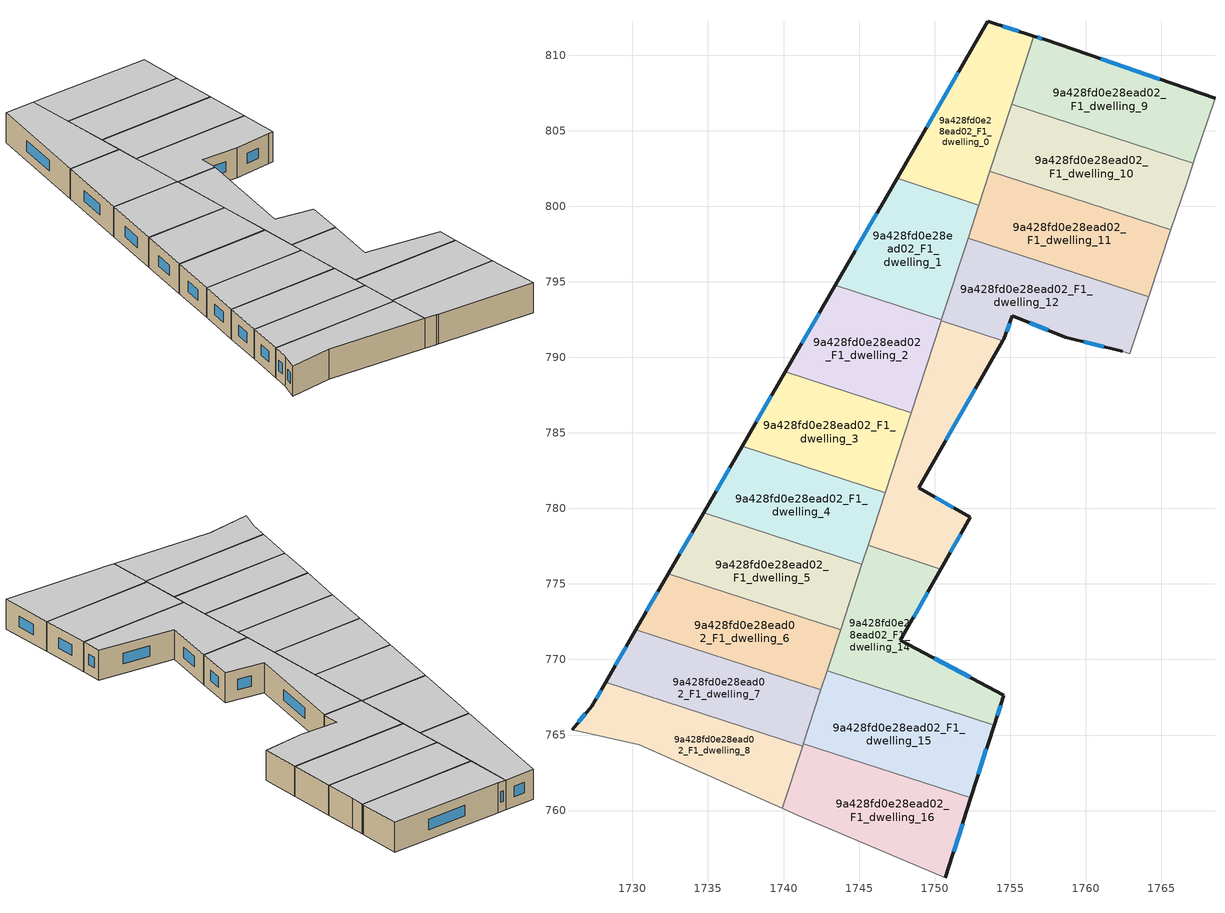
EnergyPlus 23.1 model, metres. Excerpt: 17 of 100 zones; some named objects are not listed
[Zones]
9a428fd0e28ead02_F1_dwelling_0
 floor to 9a428fd0e28ead02_F0_dwelling_0 (EU_floor_Construction): 1756.57,811.26 1752.93,800.08 1747.51,801.84 1753.53,812.25 z3
 wall outside (EU_wall_Construction): 1756.57,811.26 1753.53,812.25 1747.51,801.84 z3:6
 wall to 9a428fd0e28ead02_F1_dwelling_1 (EU_wall_Construction): 1747.51,801.84 1752.93,800.08 z3:6
 wall to 9a428fd0e28ead02_F1_dwelling_9 (EU_wall_Construction): 1755.1,806.76 1756.57,811.26 z3:6
 wall to 9a428fd0e28ead02_F1_dwelling_10 (EU_wall_Construction): 1753.66,802.33 1755.1,806.76 z3:6
 wall to 9a428fd0e28ead02_F1_dwelling_11 (EU_wall_Construction): 1752.93,800.08 1753.66,802.33 z3:6
 window (EU_Window_Construction): 1751.57,808.87 1749.47,805.23 / 1755.58,811.58 1754.52,811.93 z3.98:5.02
 ceiling to 9a428fd0e28ead02_F2_dwelling_0 (EU_floor_Construction): 1752.93,800.08 1756.57,811.26 1753.53,812.25 1747.51,801.84 z6
9a428fd0e28ead02_F1_dwelling_1
 floor to 9a428fd0e28ead02_F0_dwelling_1 (EU_floor_Construction): 1752.93,800.08 1750.45,792.49 1743.43,794.78 1747.51,801.84 z3
 wall outside (EU_wall_Construction): 1747.51,801.84 1743.43,794.78 z3:6
 wall to 9a428fd0e28ead02_F1_dwelling_2 (EU_wall_Construction): 1743.43,794.78 1750.45,792.49 z3:6
 wall to 9a428fd0e28ead02_F1_dwelling_12 (EU_wall_Construction): 1750.45,792.49 1752.21,797.89 z3:6
 wall to 9a428fd0e28ead02_F1_dwelling_11 (EU_wall_Construction): 1752.21,797.89 1752.93,800.08 z3:6
 window (EU_Window_Construction): 1746.18,799.55 1744.76,797.08 z3.98:5.02
 ceiling to 9a428fd0e28ead02_F2_dwelling_1 (EU_floor_Construction): 1750.45,792.49 1752.93,800.08 1747.51,801.84 1743.43,794.78 z6
9a428fd0e28ead02_F1_dwelling_10
 floor to 9a428fd0e28ead02_F0_dwelling_10 (EU_floor_Construction): 1767.12,802.84 1766.68,801.53 1765.65,798.43 1753.66,802.33 1755.1,806.76 z3
 wall to 9a428fd0e28ead02_F1_dwelling_9 (EU_wall_Construction): 1767.12,802.84 1755.1,806.76 z3:6
 wall adiabatic (EU_wall_Construction): 1765.65,798.43 1766.68,801.53 1767.12,802.84 z3:6
 wall to 9a428fd0e28ead02_F1_dwelling_11 (EU_wall_Construction): 1753.66,802.33 1765.65,798.43 z3:6
 ceiling to 9a428fd0e28ead02_F2_dwelling_10 (EU_floor_Construction): 1765.65,798.43 1766.68,801.53 1767.12,802.84 1755.1,806.76 1753.66,802.33 z6
9a428fd0e28ead02_F1_dwelling_11
 floor to 9a428fd0e28ead02_F0_dwelling_11 (EU_floor_Construction): 1765.65,798.43 1764.17,794 1752.21,797.89 1753.66,802.33 z3
 wall adiabatic (EU_wall_Construction): 1764.17,794 1765.65,798.43 z3:6
 wall to 9a428fd0e28ead02_F1_dwelling_12 (EU_wall_Construction): 1752.21,797.89 1764.17,794 z3:6
 ceiling to 9a428fd0e28ead02_F2_dwelling_11 (EU_floor_Construction): 1764.17,794 1765.65,798.43 1753.66,802.33 1752.21,797.89 z6
9a428fd0e28ead02_F1_dwelling_12
 floor to 9a428fd0e28ead02_F0_dwelling_12 (EU_floor_Construction): 1764.17,794 1762.92,790.25 1762.42,790.4 1758.65,791.32 1755.15,792.76 1754.59,791.2 1754.52,791.08 1750.43,792.41 1752.21,797.89 z3
 wall outside (EU_wall_Construction): 1754.52,791.08 1754.59,791.2 1755.15,792.76 1758.65,791.32 1762.42,790.4 z3:6
 wall to 9a428fd0e28ead02_F1_dwelling_13 (EU_wall_Construction): 1750.43,792.41 1754.52,791.08 z3:6
 wall adiabatic (EU_wall_Construction): 1762.42,790.4 1762.92,790.25 1764.17,794 z3:6
 wall to 9a428fd0e28ead02_F1_dwelling_2 (EU_wall_Construction): 1750.45,792.49 1750.43,792.41 z3:6
 window (EU_Window_Construction): 1756.29,792.29 1757.51,791.79 / 1754.77,791.71 1754.97,792.25 / 1759.88,791.02 1761.19,790.7 z3.98:5.02
 ceiling to 9a428fd0e28ead02_F2_dwelling_12 (EU_floor_Construction): 1762.92,790.25 1764.17,794 1752.21,797.89 1750.43,792.41 1754.52,791.08 1754.59,791.2 1755.15,792.76 1758.65,791.32 1762.42,790.4 z6
9a428fd0e28ead02_F1_dwelling_13
 floor to 9a428fd0e28ead02_F0_dwelling_13 (EU_floor_Construction): 1754.52,791.08 1748.94,781.37 1752.35,779.41 1750.42,775.99 1745.59,777.56 1750.43,792.41 z3
 wall outside (EU_wall_Construction): 1750.42,775.99 1752.35,779.41 1748.94,781.37 1754.52,791.08 z3:6
 wall to 9a428fd0e28ead02_F1_dwelling_14 (EU_wall_Construction): 1745.59,777.56 1750.42,775.99 z3:6
 wall to 9a428fd0e28ead02_F1_dwelling_2 (EU_wall_Construction): 1750.43,792.41 1748.45,786.34 z3:6
 wall to 9a428fd0e28ead02_F1_dwelling_3 (EU_wall_Construction): 1748.45,786.34 1746.73,781.04 z3:6
 wall to 9a428fd0e28ead02_F1_dwelling_4 (EU_wall_Construction): 1746.73,781.04 1745.59,777.56 z3:6
 window (EU_Window_Construction): 1750.76,784.53 1752.71,787.92 / 1751.24,780.05 1750.05,780.73 / 1751.04,777.1 1751.72,778.3 z3.98:5.02
 ceiling to 9a428fd0e28ead02_F2_dwelling_13 (EU_floor_Construction): 1752.35,779.41 1748.94,781.37 1754.52,791.08 1750.43,792.41 1745.59,777.56 1750.42,775.99 z6
9a428fd0e28ead02_F1_dwelling_14
 floor to 9a428fd0e28ead02_F0_dwelling_14 (EU_floor_Construction): 1750.42,775.99 1747.74,771.26 1754.57,767.63 1753.94,765.64 1742.89,769.24 1745.59,777.56 z3
 wall outside (EU_wall_Construction): 1753.94,765.64 1754.57,767.63 1747.74,771.26 1750.42,775.99 z3:6
 wall to 9a428fd0e28ead02_F1_dwelling_15 (EU_wall_Construction): 1742.89,769.24 1753.94,765.64 z3:6
 wall to 9a428fd0e28ead02_F1_dwelling_5 (EU_wall_Construction): 1745.18,776.3 1743.78,771.98 z3:6
 wall to 9a428fd0e28ead02_F1_dwelling_4 (EU_wall_Construction): 1745.59,777.56 1745.18,776.3 z3:6
 wall to 9a428fd0e28ead02_F1_dwelling_6 (EU_wall_Construction): 1743.78,771.98 1742.89,769.24 z3:6
 window (EU_Window_Construction): 1748.61,772.8 1749.55,774.45 / 1752.35,768.81 1749.96,770.08 / 1754.14,766.29 1754.36,766.98 z3.98:5.02
 ceiling to 9a428fd0e28ead02_F2_dwelling_14 (EU_floor_Construction): 1753.94,765.64 1754.57,767.63 1747.74,771.26 1750.42,775.99 1745.59,777.56 1742.89,769.24 z6
9a428fd0e28ead02_F1_dwelling_15
 floor to 9a428fd0e28ead02_F0_dwelling_15 (EU_floor_Construction): 1753.94,765.64 1752.4,760.83 1741.32,764.44 1742.89,769.24 z3
 wall outside (EU_wall_Construction): 1752.4,760.83 1753.94,765.64 z3:6
 wall to 9a428fd0e28ead02_F1_dwelling_16 (EU_wall_Construction): 1741.32,764.44 1752.4,760.83 z3:6
 wall to 9a428fd0e28ead02_F1_dwelling_7 (EU_wall_Construction): 1742.48,767.98 1741.32,764.44 z3:6
 wall to 9a428fd0e28ead02_F1_dwelling_6 (EU_wall_Construction): 1742.89,769.24 1742.48,767.98 z3:6
 window (EU_Window_Construction): 1752.9,762.4 1753.44,764.08 z3.98:5.02
 ceiling to 9a428fd0e28ead02_F2_dwelling_15 (EU_floor_Construction): 1752.4,760.83 1753.94,765.64 1742.89,769.24 1741.32,764.44 z6
9a428fd0e28ead02_F1_dwelling_16
 floor to 9a428fd0e28ead02_F0_dwelling_16 (EU_floor_Construction): 1752.4,760.83 1750.71,755.55 1741.25,759.56 1741.02,759.67 1739.93,760.15 1741.32,764.44 z3
 wall outside (EU_wall_Construction): 1750.71,755.55 1752.4,760.83 z3:6
 wall adiabatic (EU_wall_Construction): 1739.93,760.15 1741.02,759.67 1741.25,759.56 1750.71,755.55 z3:6
 wall to 9a428fd0e28ead02_F1_dwelling_8 (EU_wall_Construction): 1741.26,764.25 1739.93,760.15 z3:6
 wall to 9a428fd0e28ead02_F1_dwelling_7 (EU_wall_Construction): 1741.32,764.44 1741.26,764.25 z3:6
 window (EU_Window_Construction): 1751.26,757.27 1751.85,759.11 z3.98:5.02
 ceiling to 9a428fd0e28ead02_F2_dwelling_16 (EU_floor_Construction): 1750.71,755.55 1752.4,760.83 1741.32,764.44 1739.93,760.15 1741.02,759.67 1741.25,759.56 z6
9a428fd0e28ead02_F1_dwelling_2
 floor to 9a428fd0e28ead02_F0_dwelling_2 (EU_floor_Construction): 1750.45,792.49 1748.45,786.34 1740.12,789.06 1743.43,794.78 z3
 wall outside (EU_wall_Construction): 1743.43,794.78 1740.12,789.06 z3:6
 wall to 9a428fd0e28ead02_F1_dwelling_3 (EU_wall_Construction): 1740.12,789.06 1748.45,786.34 z3:6
 window (EU_Window_Construction): 1742.35,792.92 1741.19,790.92 z3.98:5.02
 ceiling to 9a428fd0e28ead02_F2_dwelling_2 (EU_floor_Construction): 1748.45,786.34 1750.45,792.49 1743.43,794.78 1740.12,789.06 z6
9a428fd0e28ead02_F1_dwelling_3
 floor to 9a428fd0e28ead02_F0_dwelling_3 (EU_floor_Construction): 1748.45,786.34 1746.73,781.04 1737.26,784.12 1740.12,789.06 z3
 wall outside (EU_wall_Construction): 1740.12,789.06 1737.26,784.12 z3:6
 wall to 9a428fd0e28ead02_F1_dwelling_4 (EU_wall_Construction): 1737.26,784.12 1746.73,781.04 z3:6
 window (EU_Window_Construction): 1739.19,787.45 1738.19,785.72 z3.98:5.02
 ceiling to 9a428fd0e28ead02_F2_dwelling_3 (EU_floor_Construction): 1746.73,781.04 1748.45,786.34 1740.12,789.06 1737.26,784.12 z6
9a428fd0e28ead02_F1_dwelling_4
 floor to 9a428fd0e28ead02_F0_dwelling_4 (EU_floor_Construction): 1746.73,781.04 1745.18,776.3 1734.71,779.71 1737.26,784.12 z3
 wall outside (EU_wall_Construction): 1737.26,784.12 1734.71,779.71 z3:6
 wall to 9a428fd0e28ead02_F1_dwelling_5 (EU_wall_Construction): 1734.71,779.71 1745.18,776.3 z3:6
 window (EU_Window_Construction): 1736.43,782.68 1735.54,781.14 z3.98:5.02
 ceiling to 9a428fd0e28ead02_F2_dwelling_4 (EU_floor_Construction): 1745.18,776.3 1746.73,781.04 1737.26,784.12 1734.71,779.71 z6
9a428fd0e28ead02_F1_dwelling_5
 floor to 9a428fd0e28ead02_F0_dwelling_5 (EU_floor_Construction): 1745.18,776.3 1743.78,771.98 1732.38,775.69 1734.71,779.71 z3
 wall outside (EU_wall_Construction): 1734.71,779.71 1732.38,775.69 z3:6
 wall to 9a428fd0e28ead02_F1_dwelling_6 (EU_wall_Construction): 1732.38,775.69 1743.78,771.98 z3:6
 window (EU_Window_Construction): 1733.95,778.4 1733.14,777 z3.98:5.02
 ceiling to 9a428fd0e28ead02_F2_dwelling_5 (EU_floor_Construction): 1743.78,771.98 1745.18,776.3 1734.71,779.71 1732.38,775.69 z6
9a428fd0e28ead02_F1_dwelling_6
 floor to 9a428fd0e28ead02_F0_dwelling_6 (EU_floor_Construction): 1743.78,771.98 1742.48,767.98 1730.23,771.97 1732.38,775.69 z3
 wall outside (EU_wall_Construction): 1732.38,775.69 1730.23,771.97 z3:6
 wall to 9a428fd0e28ead02_F1_dwelling_7 (EU_wall_Construction): 1730.23,771.97 1742.48,767.98 z3:6
 window (EU_Window_Construction): 1731.68,774.48 1730.93,773.18 z3.98:5.02
 ceiling to 9a428fd0e28ead02_F2_dwelling_6 (EU_floor_Construction): 1742.48,767.98 1743.78,771.98 1732.38,775.69 1730.23,771.97 z6
9a428fd0e28ead02_F1_dwelling_7
 floor to 9a428fd0e28ead02_F0_dwelling_7 (EU_floor_Construction): 1742.48,767.98 1741.26,764.25 1728.22,768.49 1730.23,771.97 z3
 wall outside (EU_wall_Construction): 1730.23,771.97 1728.22,768.49 z3:6
 wall to 9a428fd0e28ead02_F1_dwelling_8 (EU_wall_Construction): 1728.22,768.49 1741.26,764.25 z3:6
 window (EU_Window_Construction): 1729.58,770.84 1728.87,769.62 z3.98:5.02
 ceiling to 9a428fd0e28ead02_F2_dwelling_7 (EU_floor_Construction): 1741.26,764.25 1742.48,767.98 1730.23,771.97 1728.22,768.49 z6
9a428fd0e28ead02_F1_dwelling_8
 floor to 9a428fd0e28ead02_F0_dwelling_8 (EU_floor_Construction): 1741.26,764.25 1739.93,760.15 1730.44,764.35 1726,765.35 1727.3,766.9 1728.22,768.49 z3
 wall outside (EU_wall_Construction): 1728.22,768.49 1727.3,766.9 1726,765.35 z3:6
 wall adiabatic (EU_wall_Construction): 1726,765.35 1730.44,764.35 1739.93,760.15 z3:6
 window (EU_Window_Construction): 1726.88,766.4 1726.42,765.85 / 1727.92,767.97 1727.6,767.42 z3.98:5.02
 ceiling to 9a428fd0e28ead02_F2_dwelling_8 (EU_floor_Construction): 1739.93,760.15 1741.26,764.25 1728.22,768.49 1727.3,766.9 1726,765.35 1730.44,764.35 z6
9a428fd0e28ead02_F1_dwelling_9
 floor to 9a428fd0e28ead02_F0_dwelling_9 (EU_floor_Construction): 1768.56,807.14 1767.2,803.07 1767.12,802.84 1755.1,806.76 1756.57,811.26 1757.35,811.01 z3
 wall outside (EU_wall_Construction): 1768.56,807.14 1757.35,811.01 1756.57,811.26 z3:6
 wall adiabatic (EU_wall_Construction): 1767.12,802.84 1767.2,803.07 1768.56,807.14 z3:6
 window (EU_Window_Construction): 1757.1,811.09 1756.82,811.18 / 1764.91,808.4 1761,809.75 z3.98:5.02
 ceiling to 9a428fd0e28ead02_F2_dwelling_9 (EU_floor_Construction): 1767.2,803.07 1768.56,807.14 1757.35,811.01 1756.57,811.26 1755.1,806.76 1767.12,802.84 z6
[Building]
EU S2 Campaign: North Axis=0; Terrain=City; Solar Distribution=FullExterior
[Site:Location]
Bologna: Latitude=44.5; Longitude=11.25; Time Zone=1; Elevation=37
[SizingPeriod:WeatherFileDays]
AnnualSizingPeriod: Begin Month=1; Begin Day of Month=1; End Month=12; End Day of Month=31; Day of Week for Start Day=Monday; Use Weather File Daylight Saving Period=No; Use Weather File Rain and Snow Indicators=No
[MATERIAL]
EU_InternalMass_Material: Roughness=MediumRough; Thickness=0.1; Conductivity=1; Density=1800; Specific Heat=900; Thermal Absorptance=0.9; Solar Absorptance=0.7; Visible Absorptance=0.7
[MATERIAL:NOMASS] Roughness=MediumRough; Thermal Absorptance=0.9; Solar Absorptance=0.7; Visible Absorptance=0.7
Name | Thermal Resistance
EU_wall_NoMass | 0.905828
EU_floor_NoMass | 0.67114
[WINDOWMATERIAL:SIMPLEGLAZINGSYSTEM]
EU_Window_SimpleGlazing: UFactor=4.52486; Solar Heat Gain Coefficient=0.85; Visible Transmittance=0.85
[CONSTRUCTION]
EU_wall_Construction: EU_wall_NoMass
EU_floor_Construction: EU_floor_NoMass
EU_Window_Construction: EU_Window_SimpleGlazing
EU_InternalMass_Construction: EU_InternalMass_Material
[ZONE] Type=1; Multiplier=1; Ceiling Height=autocalculate; Floor Area=autocalculate; Part of Total Floor Area=Yes
Name | Volume
9a428fd0e28ead02_F1_dwelling_0 | 156.719
9a428fd0e28ead02_F1_dwelling_1 | 156.71
9a428fd0e28ead02_F1_dwelling_10 | 176.281
9a428fd0e28ead02_F1_dwelling_11 | 176.317
9a428fd0e28ead02_F1_dwelling_12 | 176.311
9a428fd0e28ead02_F1_dwelling_13 | 176.298
9a428fd0e28ead02_F1_dwelling_14 | 176.315
9a428fd0e28ead02_F1_dwelling_15 | 176.3
9a428fd0e28ead02_F1_dwelling_16 | 176.301
9a428fd0e28ead02_F1_dwelling_2 | 156.723
9a428fd0e28ead02_F1_dwelling_3 | 156.702
9a428fd0e28ead02_F1_dwelling_4 | 156.743
9a428fd0e28ead02_F1_dwelling_5 | 156.701
9a428fd0e28ead02_F1_dwelling_6 | 156.718
9a428fd0e28ead02_F1_dwelling_7 | 156.734
9a428fd0e28ead02_F1_dwelling_8 | 156.705
9a428fd0e28ead02_F1_dwelling_9 | 176.318
[INTERNALMASS] Construction=EU_InternalMass_Construction
Name | Zone or ZoneList | Surface Area
9a428fd0e28ead02_F1_dwelling_0_EU_InternalMass | 9a428fd0e28ead02_F1_dwelling_0 | 52.24
9a428fd0e28ead02_F1_dwelling_1_EU_InternalMass | 9a428fd0e28ead02_F1_dwelling_1 | 52.2369
9a428fd0e28ead02_F1_dwelling_2_EU_InternalMass | 9a428fd0e28ead02_F1_dwelling_2 | 52.2413
9a428fd0e28ead02_F1_dwelling_3_EU_InternalMass | 9a428fd0e28ead02_F1_dwelling_3 | 52.2343
9a428fd0e28ead02_F1_dwelling_4_EU_InternalMass | 9a428fd0e28ead02_F1_dwelling_4 | 52.2473
9a428fd0e28ead02_F1_dwelling_5_EU_InternalMass | 9a428fd0e28ead02_F1_dwelling_5 | 52.2339
9a428fd0e28ead02_F1_dwelling_6_EU_InternalMass | 9a428fd0e28ead02_F1_dwelling_6 | 52.2393
9a428fd0e28ead02_F1_dwelling_7_EU_InternalMass | 9a428fd0e28ead02_F1_dwelling_7 | 52.2448
9a428fd0e28ead02_F1_dwelling_8_EU_InternalMass | 9a428fd0e28ead02_F1_dwelling_8 | 52.2352
9a428fd0e28ead02_F1_dwelling_9_EU_InternalMass | 9a428fd0e28ead02_F1_dwelling_9 | 58.7722
9a428fd0e28ead02_F1_dwelling_10_EU_InternalMass | 9a428fd0e28ead02_F1_dwelling_10 | 58.7602
9a428fd0e28ead02_F1_dwelling_11_EU_InternalMass | 9a428fd0e28ead02_F1_dwelling_11 | 58.7724
9a428fd0e28ead02_F1_dwelling_12_EU_InternalMass | 9a428fd0e28ead02_F1_dwelling_12 | 58.7703
9a428fd0e28ead02_F1_dwelling_13_EU_InternalMass | 9a428fd0e28ead02_F1_dwelling_13 | 58.7664
9a428fd0e28ead02_F1_dwelling_14_EU_InternalMass | 9a428fd0e28ead02_F1_dwelling_14 | 58.7717
9a428fd0e28ead02_F1_dwelling_15_EU_InternalMass | 9a428fd0e28ead02_F1_dwelling_15 | 58.7665
9a428fd0e28ead02_F1_dwelling_16_EU_InternalMass | 9a428fd0e28ead02_F1_dwelling_16 | 58.7671
[OTHEREQUIPMENT] Fuel Type=Electricity; Design Level Calculation Method=Watts/Area; Power per Zone Floor Area=1; Fraction Latent=0; Fraction Radiant=0; Fraction Lost=0; Carbon Dioxide Generation Rate=0; EndUse Subcategory=EU_Step8_InternalGains
Name | Zone or ZoneList or Space or SpaceList | Schedule
EU_Step8_InternalGain_9a428fd0e28ead02_F1_dwelling_0_f000 | 9a428fd0e28ead02_F1_dwelling_0 | EU_Step8_GainSchedule_9a428fd0e28ead02_F1_dwelling_0_f000
EU_Step8_InternalGain_9a428fd0e28ead02_F1_dwelling_1_f000 | 9a428fd0e28ead02_F1_dwelling_1 | EU_Step8_GainSchedule_9a428fd0e28ead02_F1_dwelling_1_f000
EU_Step8_InternalGain_9a428fd0e28ead02_F1_dwelling_2_f000 | 9a428fd0e28ead02_F1_dwelling_2 | EU_Step8_GainSchedule_9a428fd0e28ead02_F1_dwelling_2_f000
EU_Step8_InternalGain_9a428fd0e28ead02_F1_dwelling_3_f000 | 9a428fd0e28ead02_F1_dwelling_3 | EU_Step8_GainSchedule_9a428fd0e28ead02_F1_dwelling_3_f000
EU_Step8_InternalGain_9a428fd0e28ead02_F1_dwelling_4_f000 | 9a428fd0e28ead02_F1_dwelling_4 | EU_Step8_GainSchedule_9a428fd0e28ead02_F1_dwelling_4_f000
EU_Step8_InternalGain_9a428fd0e28ead02_F1_dwelling_5_f000 | 9a428fd0e28ead02_F1_dwelling_5 | EU_Step8_GainSchedule_9a428fd0e28ead02_F1_dwelling_5_f000
EU_Step8_InternalGain_9a428fd0e28ead02_F1_dwelling_6_f000 | 9a428fd0e28ead02_F1_dwelling_6 | EU_Step8_GainSchedule_9a428fd0e28ead02_F1_dwelling_6_f000
EU_Step8_InternalGain_9a428fd0e28ead02_F1_dwelling_7_f000 | 9a428fd0e28ead02_F1_dwelling_7 | EU_Step8_GainSchedule_9a428fd0e28ead02_F1_dwelling_7_f000
EU_Step8_InternalGain_9a428fd0e28ead02_F1_dwelling_8_f000 | 9a428fd0e28ead02_F1_dwelling_8 | EU_Step8_GainSchedule_9a428fd0e28ead02_F1_dwelling_8_f000
EU_Step8_InternalGain_9a428fd0e28ead02_F1_dwelling_9_f000 | 9a428fd0e28ead02_F1_dwelling_9 | EU_Step8_GainSchedule_9a428fd0e28ead02_F1_dwelling_9_f000
EU_Step8_InternalGain_9a428fd0e28ead02_F1_dwelling_10_f000 | 9a428fd0e28ead02_F1_dwelling_10 | EU_Step8_GainSchedule_9a428fd0e28ead02_F1_dwelling_10_f000
EU_Step8_InternalGain_9a428fd0e28ead02_F1_dwelling_11_f000 | 9a428fd0e28ead02_F1_dwelling_11 | EU_Step8_GainSchedule_9a428fd0e28ead02_F1_dwelling_11_f000
EU_Step8_InternalGain_9a428fd0e28ead02_F1_dwelling_12_f000 | 9a428fd0e28ead02_F1_dwelling_12 | EU_Step8_GainSchedule_9a428fd0e28ead02_F1_dwelling_12_f000
EU_Step8_InternalGain_9a428fd0e28ead02_F1_dwelling_13_f000 | 9a428fd0e28ead02_F1_dwelling_13 | EU_Step8_GainSchedule_9a428fd0e28ead02_F1_dwelling_13_f000
EU_Step8_InternalGain_9a428fd0e28ead02_F1_dwelling_14_f000 | 9a428fd0e28ead02_F1_dwelling_14 | EU_Step8_GainSchedule_9a428fd0e28ead02_F1_dwelling_14_f000
EU_Step8_InternalGain_9a428fd0e28ead02_F1_dwelling_15_f000 | 9a428fd0e28ead02_F1_dwelling_15 | EU_Step8_GainSchedule_9a428fd0e28ead02_F1_dwelling_15_f000
EU_Step8_InternalGain_9a428fd0e28ead02_F1_dwelling_16_f000 | 9a428fd0e28ead02_F1_dwelling_16 | EU_Step8_GainSchedule_9a428fd0e28ead02_F1_dwelling_16_f000
[ZONEVENTILATION:DESIGNFLOWRATE] Schedule=EU_AlwaysOn; Design Flow Rate Calculation Method=AirChanges/Hour; Air Changes per Hour=0.73129; Ventilation Type=Natural; Fan Pressure Rise=0; Fan Total Efficiency=1; Constant Term Coefficient=1; Temperature Term Coefficient=0; Velocity Term Coefficient=0; Velocity Squared Term Coefficient=0; Minimum Indoor Temperature=-100; Maximum Indoor Temperature=100; Delta Temperature=-100; Minimum Outdoor Temperature=-100; Maximum Outdoor Temperature=100; Maximum Wind Speed=40
Name | Zone or ZoneList or Space or SpaceList
EU_ConstantAir_9a428fd0e28ead02_F1_dwelling_0 | 9a428fd0e28ead02_F1_dwelling_0
EU_ConstantAir_9a428fd0e28ead02_F1_dwelling_1 | 9a428fd0e28ead02_F1_dwelling_1
EU_ConstantAir_9a428fd0e28ead02_F1_dwelling_2 | 9a428fd0e28ead02_F1_dwelling_2
EU_ConstantAir_9a428fd0e28ead02_F1_dwelling_3 | 9a428fd0e28ead02_F1_dwelling_3
EU_ConstantAir_9a428fd0e28ead02_F1_dwelling_4 | 9a428fd0e28ead02_F1_dwelling_4
EU_ConstantAir_9a428fd0e28ead02_F1_dwelling_5 | 9a428fd0e28ead02_F1_dwelling_5
EU_ConstantAir_9a428fd0e28ead02_F1_dwelling_6 | 9a428fd0e28ead02_F1_dwelling_6
EU_ConstantAir_9a428fd0e28ead02_F1_dwelling_7 | 9a428fd0e28ead02_F1_dwelling_7
EU_ConstantAir_9a428fd0e28ead02_F1_dwelling_8 | 9a428fd0e28ead02_F1_dwelling_8
EU_ConstantAir_9a428fd0e28ead02_F1_dwelling_9 | 9a428fd0e28ead02_F1_dwelling_9
EU_ConstantAir_9a428fd0e28ead02_F1_dwelling_10 | 9a428fd0e28ead02_F1_dwelling_10
EU_ConstantAir_9a428fd0e28ead02_F1_dwelling_11 | 9a428fd0e28ead02_F1_dwelling_11
EU_ConstantAir_9a428fd0e28ead02_F1_dwelling_12 | 9a428fd0e28ead02_F1_dwelling_12
EU_ConstantAir_9a428fd0e28ead02_F1_dwelling_13 | 9a428fd0e28ead02_F1_dwelling_13
EU_ConstantAir_9a428fd0e28ead02_F1_dwelling_14 | 9a428fd0e28ead02_F1_dwelling_14
EU_ConstantAir_9a428fd0e28ead02_F1_dwelling_15 | 9a428fd0e28ead02_F1_dwelling_15
EU_ConstantAir_9a428fd0e28ead02_F1_dwelling_16 | 9a428fd0e28ead02_F1_dwelling_16
[HVACTEMPLATE:ZONE:IDEALLOADSAIRSYSTEM] System Availability Schedule=EU_AlwaysOn; Maximum Heating Supply Air Temperature=50; Minimum Cooling Supply Air Temperature=13; Maximum Heating Supply Air Humidity Ratio=0.0156; Minimum Cooling Supply Air Humidity Ratio=0.0077; Heating Limit=NoLimit; Cooling Limit=NoLimit; Heating Availability Schedule=EU_AlwaysOn; Cooling Availability Schedule=EU_CoolingOff; Dehumidification Control Type=ConstantSensibleHeatRatio; Cooling Sensible Heat Ratio=0.7; Dehumidification Setpoint=60; Humidification Control Type=None; Humidification Setpoint=30; Outdoor Air Method=None; Outdoor Air Flow Rate per Person=0.00944; Outdoor Air Flow Rate per Zone Floor Area=0; Outdoor Air Flow Rate per Zone=0; Demand Controlled Ventilation Type=None; Outdoor Air Economizer Type=NoEconomizer; Heat Recovery Type=None; Sensible Heat Recovery Effectiveness=0.7; Latent Heat Recovery Effectiveness=0.65
Name | Template Thermostat
9a428fd0e28ead02_F1_dwelling_0 | EU_HeatOnly_9a428fd0e28ead02_F1_dwelling_0
9a428fd0e28ead02_F1_dwelling_1 | EU_HeatOnly_9a428fd0e28ead02_F1_dwelling_1
9a428fd0e28ead02_F1_dwelling_2 | EU_HeatOnly_9a428fd0e28ead02_F1_dwelling_2
9a428fd0e28ead02_F1_dwelling_3 | EU_HeatOnly_9a428fd0e28ead02_F1_dwelling_3
9a428fd0e28ead02_F1_dwelling_4 | EU_HeatOnly_9a428fd0e28ead02_F1_dwelling_4
9a428fd0e28ead02_F1_dwelling_5 | EU_HeatOnly_9a428fd0e28ead02_F1_dwelling_5
9a428fd0e28ead02_F1_dwelling_6 | EU_HeatOnly_9a428fd0e28ead02_F1_dwelling_6
9a428fd0e28ead02_F1_dwelling_7 | EU_HeatOnly_9a428fd0e28ead02_F1_dwelling_7
9a428fd0e28ead02_F1_dwelling_8 | EU_HeatOnly_9a428fd0e28ead02_F1_dwelling_8
9a428fd0e28ead02_F1_dwelling_9 | EU_HeatOnly_9a428fd0e28ead02_F1_dwelling_9
9a428fd0e28ead02_F1_dwelling_10 | EU_HeatOnly_9a428fd0e28ead02_F1_dwelling_10
9a428fd0e28ead02_F1_dwelling_11 | EU_HeatOnly_9a428fd0e28ead02_F1_dwelling_11
9a428fd0e28ead02_F1_dwelling_12 | EU_HeatOnly_9a428fd0e28ead02_F1_dwelling_12
9a428fd0e28ead02_F1_dwelling_13 | EU_HeatOnly_9a428fd0e28ead02_F1_dwelling_13
9a428fd0e28ead02_F1_dwelling_14 | EU_HeatOnly_9a428fd0e28ead02_F1_dwelling_14
9a428fd0e28ead02_F1_dwelling_15 | EU_HeatOnly_9a428fd0e28ead02_F1_dwelling_15
9a428fd0e28ead02_F1_dwelling_16 | EU_HeatOnly_9a428fd0e28ead02_F1_dwelling_16
[SIZING:ZONE] Zone Cooling Design Supply Air Temperature Input Method=SupplyAirTemperature; Zone Cooling Design Supply Air Temperature=13; Zone Heating Design Supply Air Temperature Input Method=SupplyAirTemperature; Zone Heating Design Supply Air Temperature=50; Zone Cooling Design Supply Air Humidity Ratio=0.008; Zone Heating Design Supply Air Humidity Ratio=0.008; Cooling Design Air Flow Method=DesignDay; Cooling Design Air Flow Rate=0; Cooling Minimum Air Flow per Zone Floor Area=0.000762; Cooling Minimum Air Flow=0; Cooling Minimum Air Flow Fraction=0.2; Heating Design Air Flow Method=DesignDay; Heating Design Air Flow Rate=0; Heating Maximum Air Flow per Zone Floor Area=0.002032; Heating Maximum Air Flow=0.141576; Heating Maximum Air Flow Fraction=0.3; Account for Dedicated Outdoor Air System=No; Dedicated Outdoor Air System Control Strategy=NeutralSupplyAir; Dedicated Outdoor Air Low Setpoint Temperature for Design=autosize; Dedicated Outdoor Air High Setpoint Temperature for Design=autosize; Zone Load Sizing Method=Sensible Load Only No Latent Load; Zone Latent Cooling Design Supply Air Humidity Ratio Input Method=HumidityRatioDifference; Zone Cooling Design Supply Air Humidity Ratio Difference=0.005; Zone Latent Heating Design Supply Air Humidity Ratio Input Method=HumidityRatioDifference; Zone Humidification Design Supply Air Humidity Ratio Difference=0.005
9a428fd0e28ead02_F1_dwelling_0; 9a428fd0e28ead02_F1_dwelling_1; 9a428fd0e28ead02_F1_dwelling_2; 9a428fd0e28ead02_F1_dwelling_3; 9a428fd0e28ead02_F1_dwelling_4; 9a428fd0e28ead02_F1_dwelling_5; 9a428fd0e28ead02_F1_dwelling_6; 9a428fd0e28ead02_F1_dwelling_7; 9a428fd0e28ead02_F1_dwelling_8; 9a428fd0e28ead02_F1_dwelling_9; 9a428fd0e28ead02_F1_dwelling_10; 9a428fd0e28ead02_F1_dwelling_11; 9a428fd0e28ead02_F1_dwelling_12; 9a428fd0e28ead02_F1_dwelling_13; 9a428fd0e28ead02_F1_dwelling_14; 9a428fd0e28ead02_F1_dwelling_15; 9a428fd0e28ead02_F1_dwelling_16
[SCHEDULE:CONSTANT]
Name | Hourly Value
EU_AlwaysOn | 1
EU_CoolingOff | 0
[SCHEDULE:FILE] Column Number=1; Rows to Skip at Top=0; Number of Hours of Data=8760; Column Separator=Comma; Interpolate to Timestep=No; Minutes per Item=60; Adjust Schedule for Daylight Savings=Yes
Name | File
EU_Step8_GainSchedule_9a428fd0e28ead02_F1_dwelling_0_f000 | ../../schedules/9a428fd0e28ead02/9a428fd0e28ead02_F1_dwelling_0_f000_gain.csv
EU_Step8_GainSchedule_9a428fd0e28ead02_F1_dwelling_1_f000 | ../../schedules/9a428fd0e28ead02/9a428fd0e28ead02_F1_dwelling_1_f000_gain.csv
EU_Step8_GainSchedule_9a428fd0e28ead02_F1_dwelling_2_f000 | ../../schedules/9a428fd0e28ead02/9a428fd0e28ead02_F1_dwelling_2_f000_gain.csv
EU_Step8_GainSchedule_9a428fd0e28ead02_F1_dwelling_3_f000 | ../../schedules/9a428fd0e28ead02/9a428fd0e28ead02_F1_dwelling_3_f000_gain.csv
EU_Step8_GainSchedule_9a428fd0e28ead02_F1_dwelling_4_f000 | ../../schedules/9a428fd0e28ead02/9a428fd0e28ead02_F1_dwelling_4_f000_gain.csv
EU_Step8_GainSchedule_9a428fd0e28ead02_F1_dwelling_5_f000 | ../../schedules/9a428fd0e28ead02/9a428fd0e28ead02_F1_dwelling_5_f000_gain.csv
EU_Step8_GainSchedule_9a428fd0e28ead02_F1_dwelling_6_f000 | ../../schedules/9a428fd0e28ead02/9a428fd0e28ead02_F1_dwelling_6_f000_gain.csv
EU_Step8_GainSchedule_9a428fd0e28ead02_F1_dwelling_7_f000 | ../../schedules/9a428fd0e28ead02/9a428fd0e28ead02_F1_dwelling_7_f000_gain.csv
EU_Step8_GainSchedule_9a428fd0e28ead02_F1_dwelling_8_f000 | ../../schedules/9a428fd0e28ead02/9a428fd0e28ead02_F1_dwelling_8_f000_gain.csv
EU_Step8_GainSchedule_9a428fd0e28ead02_F1_dwelling_9_f000 | ../../schedules/9a428fd0e28ead02/9a428fd0e28ead02_F1_dwelling_9_f000_gain.csv
EU_Step8_GainSchedule_9a428fd0e28ead02_F1_dwelling_10_f000 | ../../schedules/9a428fd0e28ead02/9a428fd0e28ead02_F1_dwelling_10_f000_gain.csv
EU_Step8_GainSchedule_9a428fd0e28ead02_F1_dwelling_11_f000 | ../../schedules/9a428fd0e28ead02/9a428fd0e28ead02_F1_dwelling_11_f000_gain.csv
EU_Step8_GainSchedule_9a428fd0e28ead02_F1_dwelling_12_f000 | ../../schedules/9a428fd0e28ead02/9a428fd0e28ead02_F1_dwelling_12_f000_gain.csv
EU_Step8_GainSchedule_9a428fd0e28ead02_F1_dwelling_13_f000 | ../../schedules/9a428fd0e28ead02/9a428fd0e28ead02_F1_dwelling_13_f000_gain.csv
EU_Step8_GainSchedule_9a428fd0e28ead02_F1_dwelling_14_f000 | ../../schedules/9a428fd0e28ead02/9a428fd0e28ead02_F1_dwelling_14_f000_gain.csv
EU_Step8_GainSchedule_9a428fd0e28ead02_F1_dwelling_15_f000 | ../../schedules/9a428fd0e28ead02/9a428fd0e28ead02_F1_dwelling_15_f000_gain.csv
EU_Step8_GainSchedule_9a428fd0e28ead02_F1_dwelling_16_f000 | ../../schedules/9a428fd0e28ead02/9a428fd0e28ead02_F1_dwelling_16_f000_gain.csv
